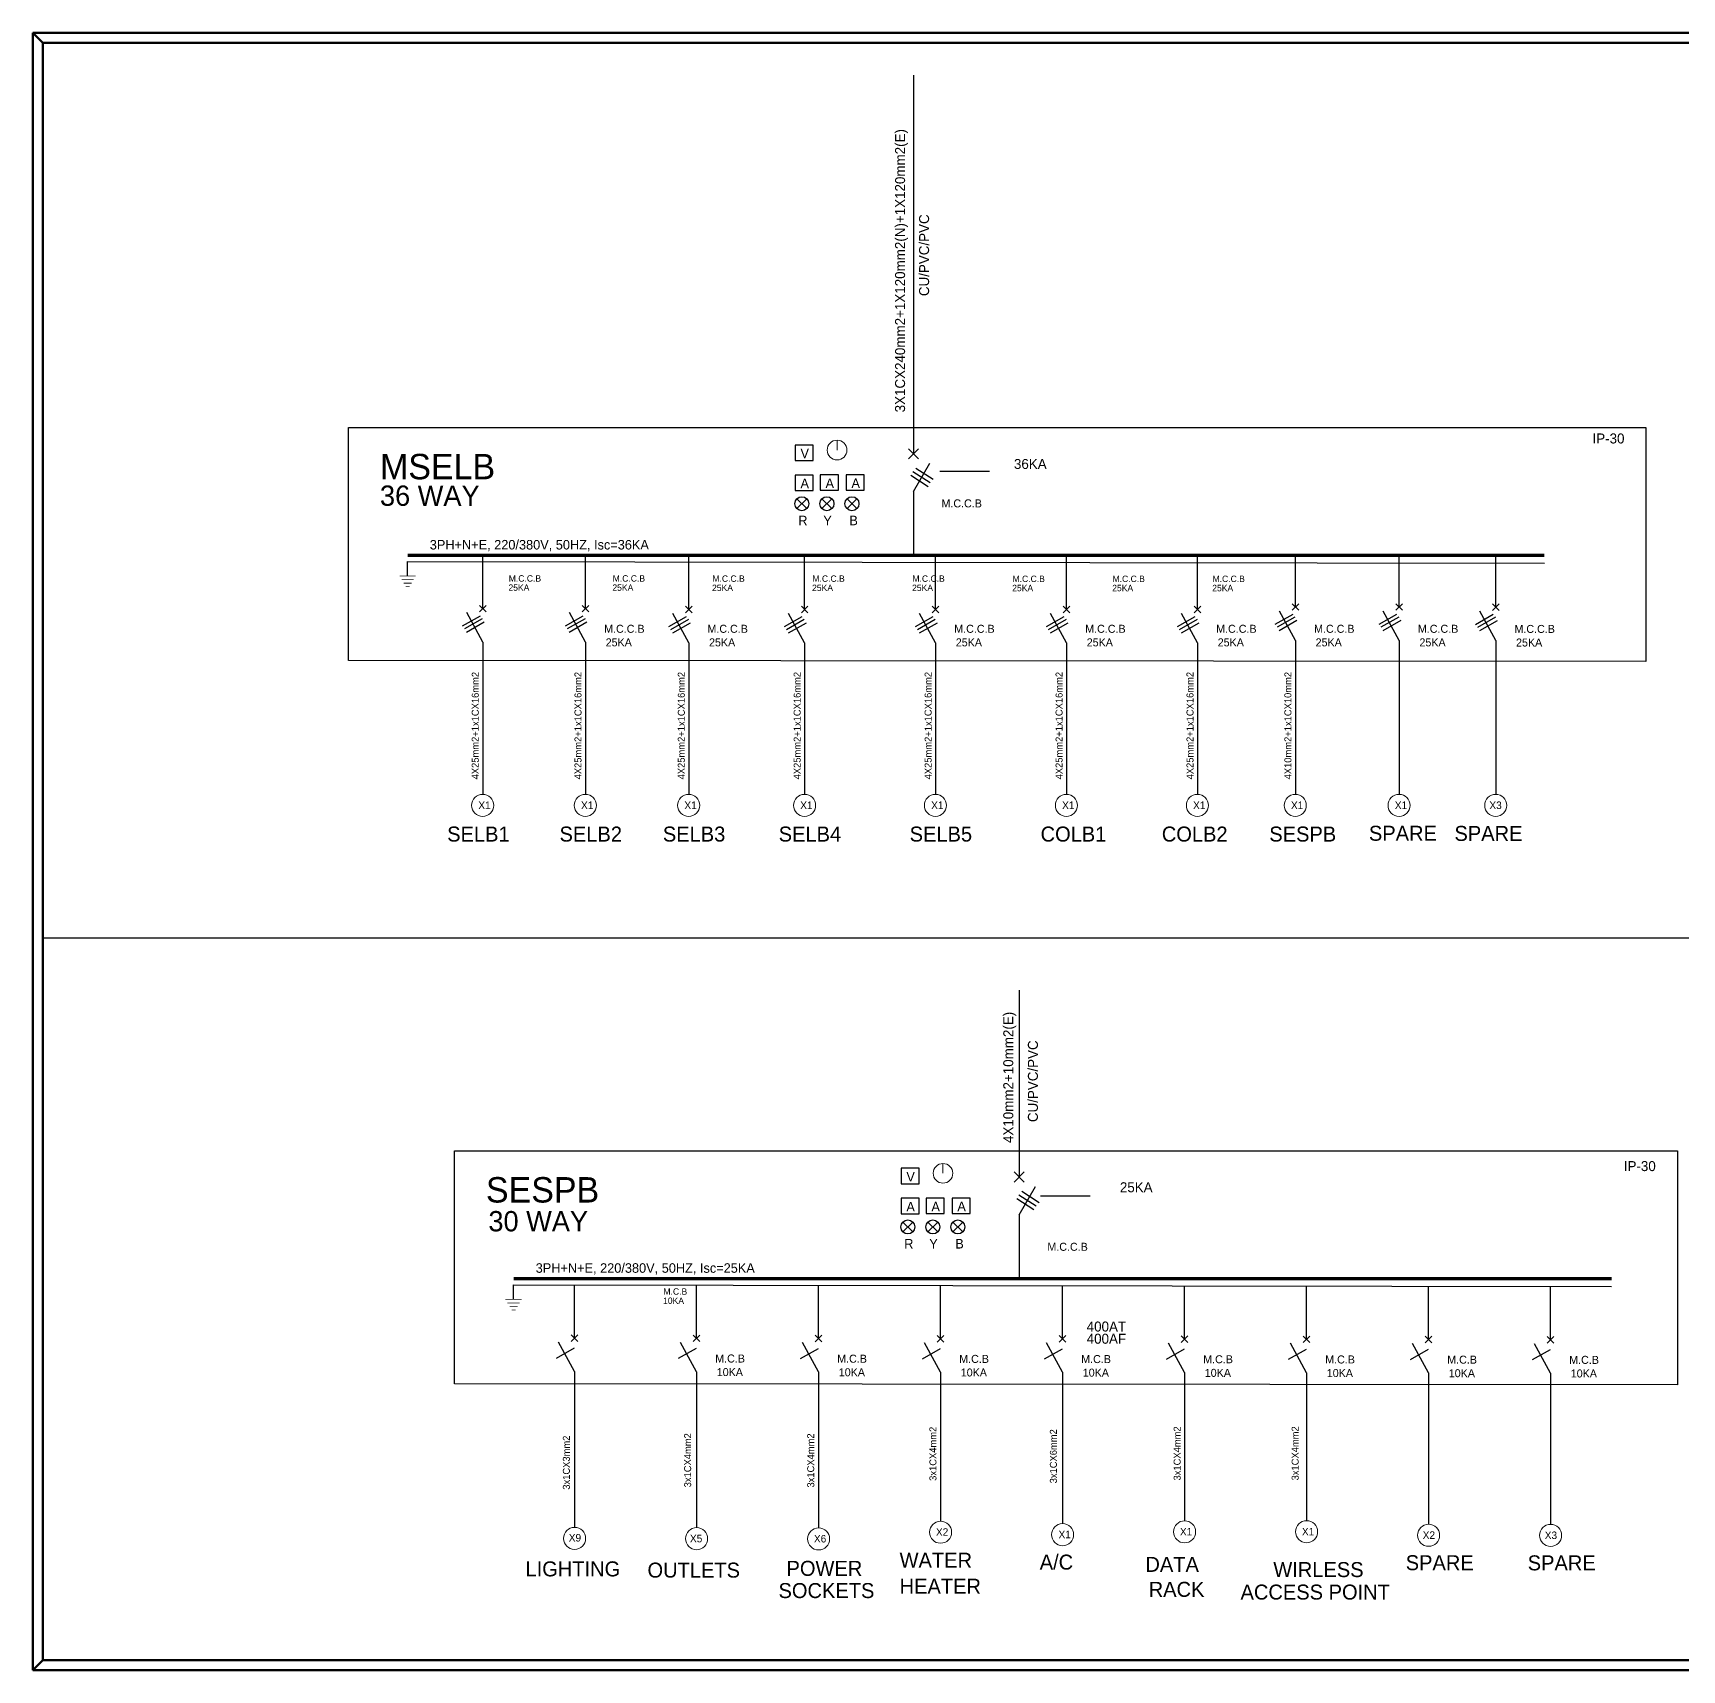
# Model space of a CAD drawing. Header units: millimetres. Extents: x -294 to -67, y -339 to 1001.
# Drawn here: x -293.9 to -226.7, y 301.7 to 368.4 of the extents above; entities that cross this region are included whole.
import ezdxf

# ---------------------------------------------------------------- set-up
doc = ezdxf.new("R2010")
doc.units = ezdxf.units.MM
doc.header["$LTSCALE"] = 500
doc.header["$MEASUREMENT"] = 0
for name, pattern in [('CENTER', [2, 1.25, -0.25, 0.25, -0.25]), ('CONTINUA', [0]), ('DASHED', [19.05, 12.7, -6.35])]:
    doc.linetypes.add(name, pattern=pattern)
for name, color, linetype in [('DETAIL', 4, 'Continuous'), ('E-BUSBAR', 2, 'Continuous'), ('E-L', 11, 'Continuous'), ('E-PANEL', 1, 'CENTER'), ('E-SLD', 4, 'Continuous'), ('E-T25', 3, 'Continuous'), ('E-TEXT', 3, 'Continuous'), ('E-WIRE', 4, 'CONTINUA'), ('WIRRING', 3, 'Continuous')]:
    doc.layers.add(name, color=color, linetype=linetype)
for name, color, linetype, lineweight in [('E-LTABLE', 3, 'Continuous', 0), ('PANEL SLD', 1, 'Continuous', 0), ('UG-BORDER', 20, 'Continuous', 80)]:
    doc.layers.add(name, color=color, linetype=linetype, lineweight=lineweight)
doc.styles.add('STENCIL', font='stencil.shx')

msp = doc.modelspace()

# ---------------------------------------------------------------- linework, layer by layer
at = {"color": 4, "ltscale": 0.5, "elevation": -0.005}
for points in [[(-262.111, 351.627), (-262.847, 351.627), (-262.847, 351), (-262.111, 351)], [(-262.111, 350.404), (-262.847, 350.404), (-262.847, 349.777), (-262.111, 349.777)], [(-261.09, 350.41), (-261.826, 350.41), (-261.826, 349.783), (-261.09, 349.783)], [(-260.034, 350.415), (-260.77, 350.415), (-260.77, 349.789), (-260.034, 349.789)], [(-257.794, 322.158), (-258.53, 322.158), (-258.53, 321.531), (-257.794, 321.531)], [(-257.794, 320.934), (-258.53, 320.934), (-258.53, 320.308), (-257.794, 320.308)], [(-256.773, 320.94), (-257.509, 320.94), (-257.509, 320.314), (-256.773, 320.314)], [(-255.717, 320.946), (-256.453, 320.946), (-256.453, 320.32), (-255.717, 320.32)]]:
    msp.add_lwpolyline(points, close=True, dxfattribs=at)
at = {"layer": 'DETAIL'}
for p, q in [((-275.584, 343.601, 0), (-275.584, 337.393, 0)), ((-271.397, 343.601, 0), (-271.397, 337.393, 0)), ((-267.185, 343.568, 0), (-267.185, 337.393, 0)), ((-262.464, 343.568, 0), (-262.464, 337.393, 0)), ((-257.127, 343.568, 0), (-257.127, 337.393, 0)), ((-251.79, 343.568, 0), (-251.79, 337.393, 0)), ((-246.453, 343.568, 0), (-246.453, 337.393, 0)), ((-242.463, 343.668, 0), (-242.463, 337.393, 0)), ((-238.231, 343.668, 0), (-238.231, 337.393, 0)), ((-234.294, 343.662, 0), (-234.293, 337.393, 0)), ((-271.842, 313.877, 0), (-271.842, 307.525, 0)), ((-266.869, 313.869, 0), (-266.869, 307.517, 0)), ((-261.897, 313.861, 0), (-261.897, 307.509, 0)), ((-256.925, 313.853, 0), (-256.925, 307.78, 0)), ((-251.953, 313.846, 0), (-251.953, 307.679, 0)), ((-246.98, 313.838, 0), (-246.98, 307.794, 0)), ((-242.008, 313.83, 0), (-242.008, 307.797, 0)), ((-237.036, 313.822, 0), (-237.036, 307.655, 0)), ((-232.063, 313.814, 0), (-232.063, 307.648, 0))]:
    msp.add_line(p, q, dxfattribs=at)
at = {"layer": 'E-BUSBAR', "linetype": 'DASHED'}
for p, q in [((-278.645, 346.882, 0), (-232.314, 346.808, 0)), ((-274.328, 317.412, 0), (-229.577, 317.342, 0))]:
    msp.add_line(p, q, dxfattribs=at)
at = {"layer": 'E-BUSBAR'}
for p, q in [((-278.645, 346.285, 0), (-278.645, 346.882, 0)), ((-274.328, 316.816, 0), (-274.328, 317.412, 0))]:
    msp.add_line(p, q, dxfattribs=at)
at = {"layer": 'E-BUSBAR', "const_width": 0.0287, "elevation": 0}
for points in [[(-278.314, 346.285), (-278.976, 346.285)], [(-273.997, 316.816), (-274.659, 316.816)]]:
    msp.add_lwpolyline(points, dxfattribs=at)
at = {"layer": 'E-BUSBAR', "linetype": 'DASHED', "const_width": 0.0287, "elevation": 0}
for points in [[(-278.397, 346.142), (-278.893, 346.142)], [(-278.479, 345.999), (-278.81, 345.999)], [(-278.562, 345.856), (-278.727, 345.856)], [(-274.08, 316.673), (-274.576, 316.673)], [(-274.162, 316.53), (-274.493, 316.53)], [(-274.245, 316.386), (-274.41, 316.386)]]:
    msp.add_lwpolyline(points, dxfattribs=at)
at = {"layer": 'E-L', "color": 1}
for p, q in [((-262.779, 349.035, -0.005), (-262.376, 349.438, -0.005)), ((-262.376, 349.035, -0.005), (-262.779, 349.438, -0.005)), ((-258.462, 319.566, -0.005), (-258.059, 319.969, -0.005)), ((-258.059, 319.566, -0.005), (-258.462, 319.969, -0.005))]:
    msp.add_line(p, q, dxfattribs=at)
at = {"layer": 'E-L', "color": 2}
for p, q in [((-261.758, 349.035, -0.005), (-261.355, 349.438, -0.005)), ((-261.355, 349.035, -0.005), (-261.758, 349.438, -0.005)), ((-257.441, 319.566, -0.005), (-257.038, 319.969, -0.005)), ((-257.038, 319.566, -0.005), (-257.441, 319.969, -0.005))]:
    msp.add_line(p, q, dxfattribs=at)
at = {"layer": 'E-L', "color": 5}
for p, q in [((-260.737, 349.035, -0.005), (-260.335, 349.438, -0.005)), ((-260.335, 349.035, -0.005), (-260.737, 349.438, -0.005)), ((-256.42, 319.566, -0.005), (-256.018, 319.969, -0.005)), ((-256.018, 319.566, -0.005), (-256.42, 319.969, -0.005))]:
    msp.add_line(p, q, dxfattribs=at)
at = {"layer": 'E-L', "color": 1}
for centre in [(-262.577, 349.237, -0.005), (-258.26, 319.767, -0.005)]:
    msp.add_circle(centre, 0.285, dxfattribs=at)
at = {"layer": 'E-L', "color": 2}
for centre in [(-261.557, 349.237, -0.005), (-257.24, 319.767, -0.005)]:
    msp.add_circle(centre, 0.285, dxfattribs=at)
at = {"layer": 'E-L', "color": 5}
for centre in [(-260.536, 349.237, -0.005), (-256.219, 319.767, -0.005)]:
    msp.add_circle(centre, 0.285, dxfattribs=at)
at = {"layer": 'E-LTABLE'}
for p, q in [((-261.143, 351.823, -0.005), (-261.143, 351.422, -0.005)), ((-256.826, 322.354, -0.005), (-256.826, 321.953, -0.005))]:
    msp.add_line(p, q, dxfattribs=at)
for centre in [(-261.143, 351.422, -0.005), (-256.826, 321.953, -0.005)]:
    msp.add_circle(centre, 0.401, dxfattribs=at)
at = {"layer": 'E-PANEL', "color": 1, "linetype": 'CENTER', "ltscale": 4}
for points in [[(-281.054, 352.336), (-228.177, 352.344), (-228.177, 342.811), (-281.054, 342.847)], [(-276.737, 322.867), (-226.889, 322.873), (-226.889, 313.334), (-276.737, 313.378)]]:
    msp.add_lwpolyline(points, close=True, dxfattribs=at)
at = {"layer": 'E-SLD', "color": 2, "linetype": 'CONTINUA', "const_width": 0.13, "elevation": 0}
for points in [[(-232.314, 347.133), (-278.645, 347.133)], [(-229.577, 317.664), (-274.328, 317.664)]]:
    msp.add_lwpolyline(points, dxfattribs=at)
at = {"layer": 'E-TEXT'}
for points in [[(-256.948, 350.562), (-254.929, 350.562)], [(-252.85, 321.038), (-250.831, 321.038)]]:
    msp.add_lwpolyline(points, dxfattribs=at)
at = {"layer": 'E-WIRE', "color": 4}
for p, q in [((-257.435, 349.928, -0.005), (-258.136, 350.381, -0.005)), ((-257.349, 350.082, -0.005), (-258.05, 350.535, -0.005)), ((-257.229, 350.225, -0.005), (-257.93, 350.677, -0.005)), ((-258.033, 349.73, -0.005), (-258.033, 347.133, -0.005)), ((-275.584, 343.601, 0), (-276.237, 344.798, 0)), ((-275.718, 344.826, 0), (-275.449, 345.095, 0)), ((-275.449, 344.826, 0), (-275.718, 345.095, 0)), ((-271.397, 343.601, 0), (-272.05, 344.798, 0)), ((-271.531, 344.826, 0), (-271.262, 345.095, 0)), ((-271.262, 344.826, 0), (-271.531, 345.095, 0)), ((-267.32, 344.793, 0), (-267.05, 345.062, 0)), ((-267.05, 344.793, 0), (-267.32, 345.062, 0)), ((-262.599, 344.793, 0), (-262.33, 345.062, 0)), ((-262.33, 344.793, 0), (-262.599, 345.062, 0)), ((-257.262, 344.793, 0), (-256.993, 345.062, 0)), ((-256.993, 344.793, 0), (-257.262, 345.062, 0)), ((-251.925, 344.793, 0), (-251.656, 345.062, 0)), ((-251.656, 344.793, 0), (-251.925, 345.062, 0)), ((-246.588, 344.793, 0), (-246.319, 345.062, 0)), ((-246.319, 344.793, 0), (-246.588, 345.062, 0)), ((-242.463, 343.668, 0), (-243.117, 344.864, 0)), ((-242.597, 344.892, 0), (-242.328, 345.161, 0)), ((-242.328, 344.892, 0), (-242.597, 345.161, 0)), ((-238.231, 343.668, 0), (-238.885, 344.864, 0)), ((-238.366, 344.892, 0), (-238.096, 345.161, 0)), ((-238.096, 344.892, 0), (-238.366, 345.161, 0)), ((-234.294, 343.662, 0), (-234.948, 344.858, 0)), ((-234.429, 344.886, 0), (-234.159, 345.155, 0)), ((-234.159, 344.886, 0), (-234.429, 345.155, 0)), ((-275.692, 344.659, 0), (-276.417, 344.246, 0)), ((-275.602, 344.547, 0), (-276.327, 344.134, 0)), ((-275.525, 344.406, 0), (-276.25, 343.993, 0)), ((-271.505, 344.659, 0), (-272.23, 344.246, 0)), ((-271.415, 344.547, 0), (-272.14, 344.134, 0)), ((-271.338, 344.406, 0), (-272.063, 343.993, 0)), ((-267.293, 344.626, 0), (-268.018, 344.213, 0)), ((-267.203, 344.514, 0), (-267.929, 344.101, 0)), ((-267.126, 344.373, 0), (-267.851, 343.96, 0)), ((-267.185, 343.568, 0), (-267.839, 344.765, 0)), ((-262.573, 344.626, 0), (-263.298, 344.213, 0)), ((-262.483, 344.514, 0), (-263.208, 344.101, 0)), ((-262.406, 344.373, 0), (-263.131, 343.96, 0)), ((-262.464, 343.568, 0), (-263.118, 344.765, 0)), ((-257.235, 344.626, 0), (-257.961, 344.213, 0)), ((-257.146, 344.514, 0), (-257.871, 344.101, 0)), ((-257.069, 344.373, 0), (-257.794, 343.96, 0)), ((-257.127, 343.568, 0), (-257.781, 344.765, 0)), ((-251.898, 344.626, 0), (-252.623, 344.213, 0)), ((-251.809, 344.514, 0), (-252.534, 344.101, 0)), ((-251.732, 344.373, 0), (-252.457, 343.96, 0)), ((-251.79, 343.568, 0), (-252.444, 344.765, 0)), ((-246.561, 344.626, 0), (-247.286, 344.213, 0)), ((-246.472, 344.514, 0), (-247.197, 344.101, 0)), ((-246.394, 344.373, 0), (-247.12, 343.96, 0)), ((-246.453, 343.568, 0), (-247.107, 344.765, 0)), ((-242.571, 344.725, 0), (-243.296, 344.313, 0)), ((-242.481, 344.613, 0), (-243.206, 344.201, 0)), ((-242.404, 344.472, 0), (-243.129, 344.06, 0)), ((-238.339, 344.725, 0), (-239.064, 344.313, 0)), ((-238.249, 344.613, 0), (-238.975, 344.201, 0)), ((-238.172, 344.472, 0), (-238.897, 344.06, 0)), ((-234.402, 344.719, 0), (-235.127, 344.307, 0)), ((-234.312, 344.607, 0), (-235.038, 344.195, 0)), ((-234.235, 344.466, 0), (-234.96, 344.053, 0)), ((-253.118, 320.459, -0.005), (-253.819, 320.911, -0.005)), ((-253.032, 320.613, -0.005), (-253.733, 321.065, -0.005)), ((-252.912, 320.755, -0.005), (-253.613, 321.208, -0.005)), ((-253.716, 320.261, -0.005), (-253.716, 317.664, -0.005)), ((-271.976, 315.102, 0), (-271.707, 315.371, 0)), ((-271.707, 315.102, 0), (-271.976, 315.371, 0)), ((-267.004, 315.094, 0), (-266.735, 315.363, 0)), ((-266.735, 315.094, 0), (-267.004, 315.363, 0)), ((-262.032, 315.086, 0), (-261.763, 315.355, 0)), ((-261.763, 315.086, 0), (-262.032, 315.355, 0)), ((-257.059, 315.078, 0), (-256.79, 315.347, 0)), ((-256.79, 315.078, 0), (-257.059, 315.347, 0)), ((-252.087, 315.07, 0), (-251.818, 315.339, 0)), ((-251.818, 315.07, 0), (-252.087, 315.339, 0)), ((-247.115, 315.062, 0), (-246.846, 315.332, 0)), ((-246.846, 315.062, 0), (-247.115, 315.332, 0)), ((-242.143, 315.055, 0), (-241.873, 315.324, 0)), ((-241.873, 315.055, 0), (-242.143, 315.324, 0)), ((-237.17, 315.047, 0), (-236.901, 315.316, 0)), ((-236.901, 315.047, 0), (-237.17, 315.316, 0)), ((-232.198, 315.039, 0), (-231.929, 315.308, 0)), ((-231.929, 315.039, 0), (-232.198, 315.308, 0)), ((-271.86, 314.823, 0), (-272.585, 314.41, 0)), ((-271.842, 313.877, 0), (-272.495, 315.074, 0)), ((-266.888, 314.815, 0), (-267.613, 314.402, 0)), ((-266.869, 313.869, 0), (-267.523, 315.066, 0)), ((-261.916, 314.807, 0), (-262.641, 314.394, 0)), ((-261.897, 313.861, 0), (-262.551, 315.058, 0)), ((-256.943, 314.799, 0), (-257.668, 314.386, 0)), ((-256.925, 313.853, 0), (-257.578, 315.05, 0)), ((-251.971, 314.791, 0), (-252.696, 314.379, 0)), ((-251.953, 313.846, 0), (-252.606, 315.042, 0)), ((-246.999, 314.783, 0), (-247.724, 314.371, 0)), ((-246.98, 313.838, 0), (-247.634, 315.034, 0)), ((-242.026, 314.776, 0), (-242.752, 314.363, 0)), ((-242.008, 313.83, 0), (-242.662, 315.026, 0)), ((-237.054, 314.768, 0), (-237.779, 314.355, 0)), ((-237.036, 313.822, 0), (-237.689, 315.019, 0)), ((-232.082, 314.76, 0), (-232.807, 314.347, 0)), ((-232.063, 313.814, 0), (-232.717, 315.011, 0))]:
    msp.add_line(p, q, dxfattribs=at)
at = {"layer": 'E-WIRE', "color": 4, "elevation": -0.005}
for points in [[(-258.033, 366.701), (-258.033, 351.272)], [(-253.716, 329.419), (-253.716, 321.803)]]:
    msp.add_lwpolyline(points, dxfattribs=at)
at = {"layer": 'PANEL SLD'}
for centre in [(-275.588, 336.943, -0.015), (-271.401, 336.943, 0), (-267.19, 336.943, 0), (-262.469, 336.943, 0), (-257.132, 336.943, 0), (-251.795, 336.943, 0), (-246.458, 336.943, 0), (-242.468, 336.943, 0), (-238.236, 336.943, 0), (-234.299, 336.943, 0), (-271.842, 307.075, 0), (-266.869, 307.067, 0), (-261.897, 307.059, 0), (-256.925, 307.331, 0), (-251.953, 307.23, 0), (-246.98, 307.345, 0), (-242.008, 307.348, 0), (-237.036, 307.206, 0), (-232.063, 307.199, 0)]:
    msp.add_circle(centre, 0.45, dxfattribs=at)
at = {"layer": 'UG-BORDER'}
for p, q in [((-293.914, 368.415), (-293.914, 301.715)), ((-293.914, 301.715), (-293.914, 368.415)), ((-197.914, 368.415), (-293.914, 368.415)), ((-293.914, 368.415), (-293.51, 368.011)), ((-293.51, 368.011), (-293.51, 302.12)), ((-198.319, 368.011), (-293.51, 368.011)), ((-293.914, 301.715), (-293.51, 302.12)), ((-293.51, 302.12), (-198.319, 302.12)), ((-293.914, 301.715), (-197.914, 301.715))]:
    msp.add_line(p, q, dxfattribs=at)
at = {"layer": 'WIRRING', "color": 4}
for p, q in [((-257.829, 351.067, -0.005), (-258.238, 351.476, -0.005)), ((-258.238, 351.067, -0.005), (-257.829, 351.476, -0.005)), ((-258.033, 349.73, -0.005), (-257.366, 350.886, -0.005)), ((-275.584, 344.96, 0), (-275.584, 347.133, 0)), ((-271.397, 344.96, 0), (-271.397, 347.133, 0)), ((-267.185, 344.927, 0), (-267.185, 347.1, 0)), ((-262.464, 344.927, 0), (-262.464, 347.1, 0)), ((-257.127, 344.927, 0), (-257.127, 347.1, 0)), ((-251.79, 344.927, 0), (-251.79, 347.1, 0)), ((-246.453, 344.927, 0), (-246.453, 347.1, 0)), ((-242.463, 345.027, 0), (-242.463, 347.199, 0)), ((-238.231, 345.027, 0), (-238.231, 347.199, 0)), ((-234.294, 345.021, 0), (-234.294, 347.193, 0)), ((-253.512, 321.598, -0.005), (-253.921, 322.007, -0.005)), ((-253.921, 321.598, -0.005), (-253.512, 322.007, -0.005)), ((-253.716, 320.261, -0.005), (-253.049, 321.417, -0.005)), ((-271.842, 315.236, 0), (-271.842, 317.408, 0)), ((-266.869, 315.228, 0), (-266.869, 317.401, 0)), ((-261.897, 315.22, 0), (-261.897, 317.393, 0)), ((-256.925, 315.212, 0), (-256.925, 317.385, 0)), ((-251.953, 315.205, 0), (-251.953, 317.377, 0)), ((-246.98, 315.197, 0), (-246.98, 317.369, 0)), ((-242.008, 315.189, 0), (-242.008, 317.361, 0)), ((-237.036, 315.181, 0), (-237.036, 317.354, 0)), ((-232.063, 315.173, 0), (-232.063, 317.346, 0))]:
    msp.add_line(p, q, dxfattribs=at)
at = {"layer": 'WIRRING', "color": 6, "linetype": 'CONTINUA'}
msp.add_line((-214.497, 331.532), (-293.51, 331.532), dxfattribs=at)

# ---------------------------------------------------------------- texts
at = {"layer": 'E-T25', "style": 'STENCIL'}
for s, height, p in [('IP-30', 0.4076, (-230.354, 351.69, -0.005)), ('36KA', 0.4076, (-253.934, 350.651, -0.005)), ('M.C.C.B', 0.3261, (-256.888, 349.086, 0)), ('M.C.C.B', 0.2609, (-274.523, 346.061, -7550.237)), ('M.C.C.B', 0.2609, (-270.286, 346.061, -7550.237)), ('M.C.C.B', 0.2609, (-266.224, 346.053, -7550.237)), ('M.C.C.B', 0.2609, (-262.148, 346.053, -7550.237)), ('M.C.C.B', 0.2609, (-258.072, 346.053, -7550.237)), ('M.C.C.B', 0.2609, (-253.992, 346.045, -7550.237)), ('M.C.C.B', 0.2609, (-249.916, 346.046, -7550.237)), ('M.C.C.B', 0.2609, (-245.84, 346.045, -7550.237)), ('25KA', 0.2609, (-274.536, 345.686, -7550.243)), ('25KA', 0.2609, (-270.3, 345.686, -7550.243)), ('25KA', 0.2609, (-266.238, 345.678, -7550.243)), ('25KA', 0.2609, (-262.162, 345.678, -7550.243)), ('25KA', 0.2609, (-258.086, 345.678, -7550.243)), ('25KA', 0.2609, (-254.005, 345.67, -7550.243)), ('25KA', 0.2609, (-249.929, 345.67, -7550.243)), ('25KA', 0.2609, (-245.853, 345.67, -7550.243)), ('M.C.C.B', 0.3261, (-270.636, 343.976)), ('M.C.C.B', 0.3261, (-266.425, 343.976, 0)), ('M.C.C.B', 0.3261, (-256.367, 343.976, 0)), ('M.C.C.B', 0.3261, (-251.03, 343.976, 0)), ('M.C.C.B', 0.3261, (-245.693, 343.976, 0)), ('M.C.C.B', 0.3261, (-241.702, 343.976)), ('M.C.C.B', 0.3261, (-237.471, 343.976)), ('M.C.C.B', 0.3261, (-233.534, 343.97, 0)), ('25KA', 0.3261, (-270.573, 343.423, -0.008)), ('25KA', 0.3261, (-266.361, 343.423, -0.008)), ('25KA', 0.3261, (-256.304, 343.423, -0.008)), ('25KA', 0.3261, (-250.967, 343.423, -0.008)), ('25KA', 0.3261, (-245.629, 343.423, -0.008)), ('25KA', 0.3261, (-241.639, 343.423, -0.008)), ('25KA', 0.3261, (-237.407, 343.423, -0.008)), ('25KA', 0.3261, (-233.47, 343.417, -0.008)), ('IP-30', 0.4076, (-229.079, 322.043)), ('25KA', 0.4076, (-249.617, 321.181, -0.005)), ('M.C.C.B', 0.3261, (-252.571, 318.796, 0)), ('M.C.B', 0.2609, (-268.22, 317.006, -7550.237)), ('10KA', 0.2609, (-268.234, 316.631, -7550.243)), ('M.C.B', 0.3261, (-266.109, 314.244, 0)), ('M.C.B', 0.3261, (-261.137, 314.236, 0)), ('M.C.B', 0.3261, (-256.164, 314.228, 0)), ('M.C.B', 0.3261, (-251.192, 314.221, 0)), ('M.C.B', 0.3261, (-246.22, 314.213, 0)), ('M.C.B', 0.3261, (-241.248, 314.205, 0)), ('10KA', 0.3261, (-266.046, 313.691, -0.008)), ('10KA', 0.3261, (-261.073, 313.683, -0.008)), ('10KA', 0.3261, (-256.101, 313.675, -0.008)), ('10KA', 0.3261, (-251.129, 313.668, -0.008)), ('10KA', 0.3261, (-246.157, 313.66, -0.008)), ('10KA', 0.3261, (-241.184, 313.652, -0.008)), ('M.C.B', 0.3261, (-236.275, 314.197, 0)), ('10KA', 0.3261, (-236.212, 313.644, -0.008)), ('M.C.B', 0.3261, (-231.303, 314.189, 0)), ('10KA', 0.3261, (-231.24, 313.636, -0.008))]:
    msp.add_text(s, height=height, dxfattribs=at).set_placement(p)
at = {"layer": 'E-TEXT', "style": 'STENCIL'}
for s, height, p in [('3X1CX240mm2+1X120mm2(N)+1X120mm2(E) ', 0.40762, (-258.371, 352.958, 0)), ('CU/PVC/PVC', 0.4076, (-257.392, 357.694, 0)), ('4X25mm2+1x1CX16mm2', 0.28534, (-275.746, 338.003, 0)), ('4X25mm2+1x1CX16mm2', 0.28534, (-271.559, 338.003, 0.015)), ('4X25mm2+1x1CX16mm2', 0.28534, (-267.348, 338.003, 0.015)), ('4X25mm2+1x1CX16mm2', 0.28534, (-262.627, 338.003, 0.015)), ('4X25mm2+1x1CX16mm2', 0.28534, (-257.29, 338.003, 0.015)), ('4X25mm2+1x1CX16mm2', 0.28534, (-251.953, 338.003, 0.015)), ('4X25mm2+1x1CX16mm2', 0.28534, (-246.616, 338.003, 0.015)), ('4X10mm2+1x1CX10mm2', 0.28534, (-242.626, 338.003, 0.015)), ('4X10mm2+10mm2(E) ', 0.40762, (-253.962, 323.187)), ('CU/PVC/PVC', 0.4076, (-252.958, 324.039, 0.031)), ('3x1CX3mm2', 0.2853, (-272.033, 309.061, 0)), ('3x1CX4mm2', 0.2853, (-267.09, 309.159, -0.031)), ('3x1CX4mm2', 0.2853, (-262.074, 309.15, 0)), ('3x1CX4mm2', 0.2853, (-257.093, 309.422)), ('3x1CX6mm2', 0.2853, (-252.185, 309.321, 0)), ('3x1CX4mm2', 0.2853, (-247.14, 309.437, 0)), ('3x1CX4mm2', 0.2853, (-242.331, 309.44, 0))]:
    msp.add_text(s, height=height, rotation=90, dxfattribs=at).set_placement(p)
at = {"layer": 'E-TEXT', "color": 6, "style": 'STENCIL'}
for s, height, p in [('MSELB', 1.0352, (-279.771, 350.231, 0)), ('36 WAY', 0.8282, (-279.773, 349.149)), ('X1', 0.308, (-275.764, 336.795, -0.015)), ('X1', 0.308, (-271.578, 336.795, 0)), ('X1', 0.308, (-267.366, 336.795, 0)), ('X1', 0.308, (-262.645, 336.795, 0)), ('X1', 0.308, (-257.308, 336.795, 0)), ('X1', 0.308, (-251.971, 336.795, 0)), ('X1', 0.308, (-246.634, 336.795, 0)), ('X1', 0.308, (-242.644, 336.795, 0)), ('X1', 0.308, (-238.412, 336.795, 0)), ('X3', 0.308, (-234.557, 336.795, 0)), ('SESPB', 1.0352, (-275.454, 320.762, 0)), ('30 WAY', 0.8282, (-275.353, 319.587)), ('X9', 0.308, (-272.078, 306.949, 0)), ('X5', 0.308, (-267.139, 306.919, 0)), ('X6', 0.308, (-262.086, 306.911, 0)), ('X2', 0.308, (-257.114, 307.183, 0)), ('X1', 0.308, (-252.117, 307.082, 0)), ('X1', 0.308, (-247.169, 307.197, 0)), ('X1', 0.308, (-242.197, 307.2, 0)), ('X2', 0.308, (-237.274, 307.058, 0)), ('X3', 0.308, (-232.301, 307.05, 0))]:
    msp.add_text(s, height=height, dxfattribs=at).set_placement(p)
at = {"layer": 'E-TEXT', "color": 4, "style": 'STENCIL'}
for s, p in [('V', (-262.634, 351.089, -0.005)), ('A', (-262.634, 349.866, -0.005)), ('A', (-261.614, 349.872, -0.005)), ('A', (-260.557, 349.878, -0.005)), ('V', (-258.318, 321.62, -0.005)), ('A', (-258.318, 320.397, -0.005)), ('A', (-257.297, 320.403, -0.005)), ('A', (-256.24, 320.409, -0.005))]:
    msp.add_text(s, height=0.388, dxfattribs=at).set_placement(p)
at = {"layer": 'E-TEXT', "style": 'STENCIL'}
for s, height, p in [('R', 0.388, (-262.723, 348.358, -0.005)), ('Y', 0.388, (-261.703, 348.358, -0.005)), ('B', 0.388, (-260.642, 348.358, -0.005)), (' 3PH+N+E, 220/380V, 50HZ, Isc=36KA', 0.38818, (-277.887, 347.37, 0)), ('R', 0.388, (-258.406, 318.889, -0.005)), ('Y', 0.388, (-257.386, 318.889, -0.005)), ('B', 0.388, (-256.325, 318.889, -0.005)), (' 3PH+N+E, 220/380V, 50HZ, Isc=25KA', 0.38818, (-273.57, 317.9, 0)), ('400AT', 0.4076, (-250.969, 315.506, 3545.03)), ('400AF', 0.4076, (-250.969, 315.009, 3545.03))]:
    msp.add_text(s, height=height, dxfattribs=at).set_placement(p)
at = {"layer": 'E-TEXT', "color": 7, "style": 'STENCIL'}
for s, height, p in [('SELB1', 0.6114, (-277.033, 335.47, 0)), ('SELB2', 0.6114, (-272.454, 335.47, 0)), ('SELB3', 0.6114, (-268.243, 335.47, 0)), ('SELB4', 0.6114, (-263.522, 335.47, 0)), ('SELB5', 0.6114, (-258.185, 335.47, 0)), ('COLB1', 0.6114, (-252.848, 335.47, 0)), ('COLB2', 0.6114, (-247.908, 335.47, 0)), ('SESPB', 0.6114, (-243.527, 335.47, 0)), ('SPARE', 0.6114, (-239.467, 335.502, 0)), ('SPARE', 0.6114, (-235.981, 335.496, 0)), ('WATER', 0.6114, (-258.594, 305.883, 0)), ('LIGHTING', 0.6114, (-273.841, 305.53, 0)), ('OUTLETS', 0.6114, (-268.869, 305.48, 0)), ('POWER', 0.6114, (-263.203, 305.552, 0)), ('A/C', 0.6114, (-252.884, 305.806, 0)), ('DATA', 0.6114, (-248.576, 305.714, 0)), ('WIRLESS', 0.6114, (-243.363, 305.501, 0)), ('SPARE', 0.6114, (-237.967, 305.782, 0)), ('SPARE', 0.6114, (-232.995, 305.775, 0)), ('SOCKETS', 0.6114, (-263.529, 304.646, 0)), ('HEATER', 0.6114, (-258.594, 304.823, 0)), ('RACK', 0.6114, (-248.442, 304.696, 0)), ('ACCESS POINT', 0.61144, (-244.699, 304.585, 0))]:
    msp.add_text(s, height=height, dxfattribs=at).set_placement(p)

doc.saveas('drawing.dxf')
